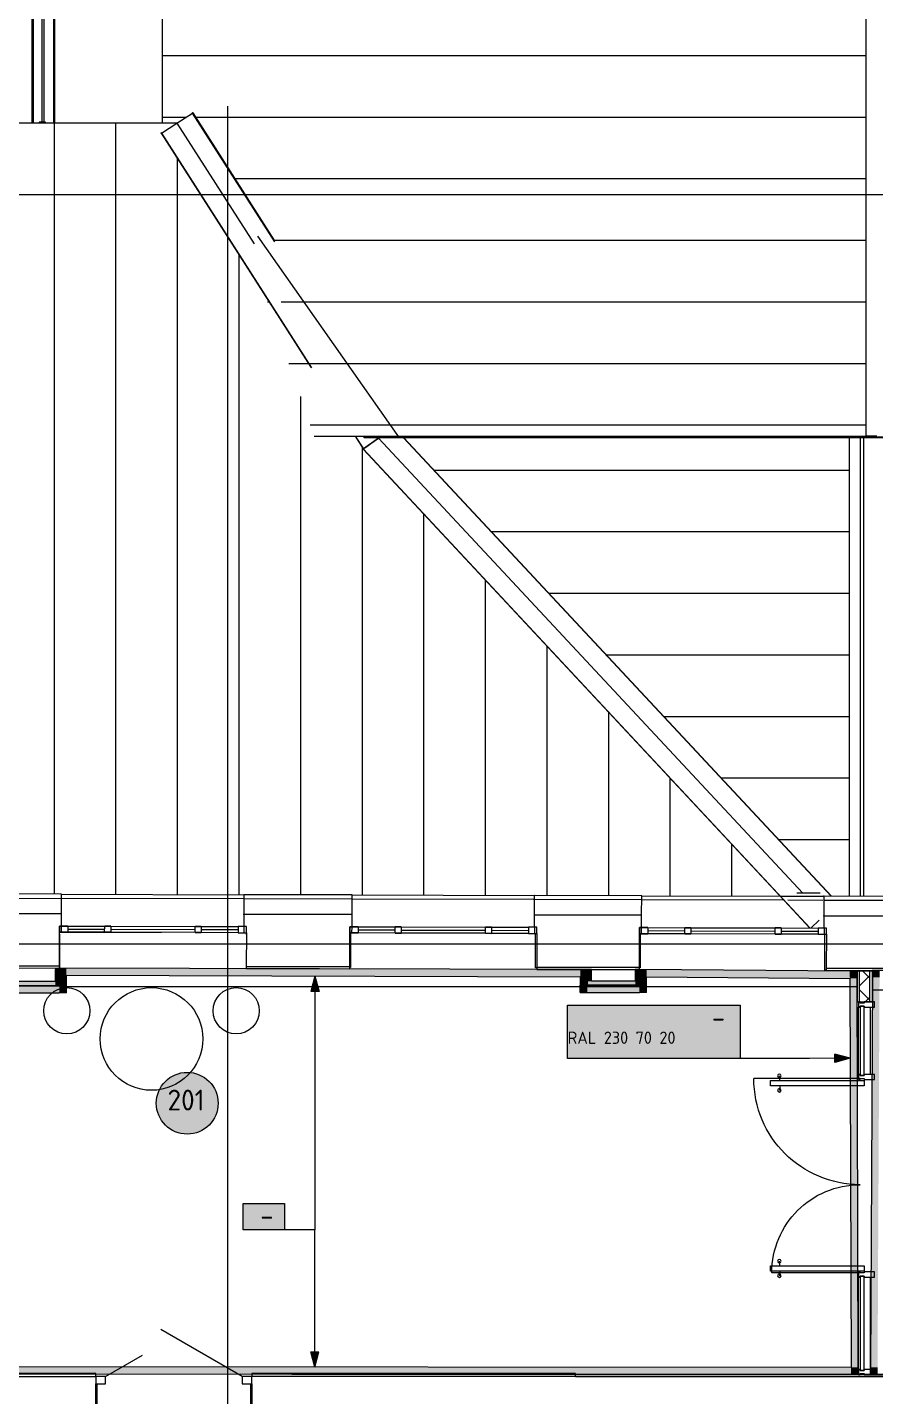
# Model space of a CAD drawing. Header units: millimetres. Extents: x 0 to 1189, y 0 to 841.
# Drawn here: x 464.6 to 547.2, y 373.3 to 506.7 of the extents above; entities that cross this region are included whole.
import ezdxf

# ---------------------------------------------------------------- set-up
doc = ezdxf.new("R2010")
doc.units = ezdxf.units.MM

msp = doc.modelspace()

# ---------------------------------------------------------------- hatches: boundary and pattern name
h = msp.add_hatch(color=7)
h.dxf.hatch_style = 2
h.paths.add_polyline_path([(480.696386, 498.388272), (480.654803, 498.333409), (480.663994, 498.265184), (480.718858, 498.223601), (480.787083, 498.232792), (480.799083, 498.239792), (480.840666, 498.294655), (480.831475, 498.36288), (480.776611, 498.404463), (480.708386, 498.395272)])
h = msp.add_hatch(color=7)
h.dxf.hatch_style = 2
h.paths.add_polyline_path([(477.642381, 496.436269), (477.600798, 496.381406), (477.60999, 496.313181), (477.664853, 496.271598), (477.733078, 496.280789), (477.745078, 496.287789), (477.786661, 496.342652), (477.77747, 496.410877), (477.722606, 496.45246), (477.654381, 496.443269)])
h = msp.add_hatch(color=7)
h.dxf.hatch_style = 2
h.paths.add_polyline_path([(497.29012, 465.632122), (497.263869, 465.568482), (497.29012, 465.504842), (497.35376, 465.478591), (497.4174, 465.504842), (497.4274, 465.514842), (497.453651, 465.578482), (497.4274, 465.642122), (497.36376, 465.668373), (497.30012, 465.642122)])
h = msp.add_hatch(color=7)
h.dxf.hatch_style = 2
h.paths.add_polyline_path([(497.432301, 465.521887), (497.461549, 465.584206), (497.438355, 465.649023), (497.376036, 465.678271), (497.311219, 465.655077), (497.300219, 465.645077), (497.270971, 465.582758), (497.294165, 465.517941), (497.356484, 465.488693), (497.4213, 465.511887)])
h = msp.add_hatch(color=7)
h.dxf.hatch_style = 2
h.paths.add_polyline_path([(514.020785, 421.761415), (513.957223, 421.734978), (513.930785, 421.671415), (513.957223, 421.607852), (514.020785, 421.581415), (514.084348, 421.607852), (514.110785, 421.671415), (514.084348, 421.734978)])
h = msp.add_hatch(color=7)
h.dxf.hatch_style = 2
h.paths.add_polyline_path([(542.241828, 421.907415), (542.305391, 421.933853), (542.331829, 421.997415), (542.305391, 422.060978), (542.241828, 422.087416), (542.231828, 422.087416), (542.168266, 422.060978), (542.141828, 421.997415), (542.168266, 421.933853), (542.231828, 421.907415)])
h = msp.add_hatch(color=7)
h.dxf.hatch_style = 2
h.paths.add_polyline_path([(485.726742, 420.335413), (485.663179, 420.308975), (485.636742, 420.245413), (485.663179, 420.18185), (485.726742, 420.155413), (485.736742, 420.155413), (485.800305, 420.18185), (485.826742, 420.245413), (485.800305, 420.308975), (485.736742, 420.335413)])
h = msp.add_hatch(color=7)
h.dxf.hatch_style = 2
h.paths.add_polyline_path([(542.226828, 420.187413), (542.163266, 420.160975), (542.136828, 420.097413), (542.163266, 420.03385), (542.226828, 420.007412), (542.236828, 420.007412), (542.300391, 420.03385), (542.326829, 420.097413), (542.300391, 420.160975), (542.236828, 420.187413)])
h = msp.add_hatch(color=7)
h.dxf.hatch_style = 2
h.paths.add_polyline_path([(542.236828, 420.007412), (542.300391, 420.03385), (542.326829, 420.097413), (542.300391, 420.160975), (542.236828, 420.187413), (542.226828, 420.187413), (542.163266, 420.160975), (542.136828, 420.097413), (542.163266, 420.03385), (542.226828, 420.007412)])
h = msp.add_hatch(color=7)
h.dxf.hatch_style = 2
h.paths.add_polyline_path([(467.751715, 413.276402), (467.351714, 413.276402), (467.351714, 414.874405), (467.751715, 414.874405)])
at = {"true_color": 0xf1d696}
h = msp.add_hatch(color=41, dxfattribs=at)
h.dxf.hatch_style = 2
h.paths.add_polyline_path([(467.752715, 414.993405), (468.452716, 414.291404), (467.751715, 414.293404)])
h = msp.add_hatch(color=41, dxfattribs=at)
h.dxf.hatch_style = 2
h.paths.add_polyline_path([(467.752715, 414.993405), (468.452716, 414.991405), (468.452716, 414.291404)])
h = msp.add_hatch(color=41, dxfattribs=at)
h.dxf.hatch_style = 2
h.paths.add_polyline_path([(468.452716, 414.291404), (468.452716, 414.991405), (518.501792, 414.854404), (518.501792, 414.154403)])
h = msp.add_hatch(color=41, dxfattribs=at)
h.dxf.hatch_style = 2
h.paths.add_polyline_path([(518.501792, 414.154403), (518.501792, 414.854404), (519.201793, 414.852404)])
h = msp.add_hatch(color=41, dxfattribs=at)
h.dxf.hatch_style = 2
h.paths.add_polyline_path([(518.501792, 414.154403), (519.199793, 414.850404), (519.201793, 414.152403)])
h = msp.add_hatch(color=7)
h.dxf.hatch_style = 2
h.paths.add_polyline_path([(519.201793, 413.716403), (519.201793, 414.852404), (519.601794, 414.852404), (519.601794, 413.716403)])
h = msp.add_hatch(color=7)
h.dxf.hatch_style = 2
h.paths.add_polyline_path([(524.251801, 413.316402), (523.8518, 413.316402), (523.8518, 414.852404), (524.251801, 414.852404)])
h = msp.add_hatch(color=41, dxfattribs=at)
h.dxf.hatch_style = 2
h.paths.add_polyline_path([(524.951802, 414.146403), (524.251801, 414.152403), (524.251801, 414.852404)])
h = msp.add_hatch(color=41, dxfattribs=at)
h.dxf.hatch_style = 2
h.paths.add_polyline_path([(524.251801, 414.852404), (524.951802, 414.846404), (524.951802, 414.146403)])
h = msp.add_hatch(color=41, dxfattribs=at)
h.dxf.hatch_style = 2
h.paths.add_polyline_path([(524.951802, 414.146403), (524.951802, 414.846404), (544.752832, 414.697404), (544.754832, 413.997403)])
at = {"true_color": 0x186722}
h = msp.add_hatch(color=99, dxfattribs=at)
h.dxf.hatch_style = 2
h.paths.add_polyline_path([(545.452833, 414.692404), (544.754832, 413.997403), (544.752832, 414.697404)])
h = msp.add_hatch(color=99, dxfattribs=at)
h.dxf.hatch_style = 2
h.paths.add_polyline_path([(545.444833, 414.684404), (545.454833, 413.992403), (544.754832, 413.997403)])
at = {"true_color": 0xf1d696}
h = msp.add_hatch(color=41, dxfattribs=at)
h.dxf.hatch_style = 2
h.paths.add_polyline_path([(546.948836, 414.084403), (546.952836, 414.784404), (547.648837, 414.082403)])
h = msp.add_hatch(color=41, dxfattribs=at)
h.dxf.hatch_style = 2
h.paths.add_polyline_path([(546.954836, 414.784404), (547.652837, 414.782404), (547.648837, 414.082403)])
h = msp.add_hatch(color=7)
h.dxf.hatch_style = 2
h.paths.add_polyline_path([(457.9217, 413.276402), (457.9217, 413.676403), (467.351714, 413.676403), (467.351714, 413.276402)])
h = msp.add_hatch(color=41, dxfattribs=at)
h.dxf.hatch_style = 2
h.paths.add_polyline_path([(468.451716, 413.276402), (467.751715, 413.276402), (467.751715, 414.293404), (468.452716, 414.291404)])
at = {"true_color": 0x0077b0}
h = msp.add_hatch(color=144, dxfattribs=at)
h.dxf.hatch_style = 2
h.paths.add_polyline_path([(492.655753, 414.205404), (493.055753, 412.713401), (492.255752, 412.713401)])
at = {"true_color": 0xf1d696}
h = msp.add_hatch(color=41, dxfattribs=at)
h.dxf.hatch_style = 2
h.paths.add_polyline_path([(518.501792, 414.154403), (519.201793, 414.152403), (519.201793, 413.316402), (518.501792, 413.316402)])
h = msp.add_hatch(color=41, dxfattribs=at)
h.dxf.hatch_style = 2
h.paths.add_polyline_path([(519.201793, 413.316402), (518.501792, 412.616401), (518.501792, 413.316402)])
h = msp.add_hatch(color=41, dxfattribs=at)
h.dxf.hatch_style = 2
h.paths.add_polyline_path([(519.201793, 413.316402), (519.201793, 412.616401), (518.501792, 412.616401)])
h = msp.add_hatch(color=7)
h.dxf.hatch_style = 2
h.paths.add_polyline_path([(523.8518, 413.316402), (519.201793, 413.316402), (519.201793, 413.716403), (523.8518, 413.716403)])
h = msp.add_hatch(color=41, dxfattribs=at)
h.dxf.hatch_style = 2
h.paths.add_polyline_path([(519.201793, 412.616401), (519.201793, 413.316402), (524.251801, 413.316402), (524.251801, 412.616401)])
h = msp.add_hatch(color=41, dxfattribs=at)
h.dxf.hatch_style = 2
h.paths.add_polyline_path([(524.951802, 413.316402), (524.251801, 413.316402), (524.251801, 414.152403), (524.951802, 414.146403)])
h = msp.add_hatch(color=41, dxfattribs=at)
h.dxf.hatch_style = 2
h.paths.add_polyline_path([(524.251801, 413.316402), (524.951802, 412.616401), (524.251801, 412.616401)])
h = msp.add_hatch(color=41, dxfattribs=at)
h.dxf.hatch_style = 2
h.paths.add_polyline_path([(524.951802, 413.316402), (524.951802, 412.616401), (524.251801, 413.316402)])
at = {"true_color": 0x186722}
h = msp.add_hatch(color=99, dxfattribs=at)
h.dxf.hatch_style = 2
h.paths.add_polyline_path([(544.754832, 413.997403), (545.454833, 413.992403), (545.580834, 376.092345), (544.880832, 376.092345)])
h = msp.add_hatch(color=99, dxfattribs=at)
h.dxf.hatch_style = 2
h.paths.add_polyline_path([(546.948836, 414.084403), (547.648837, 414.082403), (547.455836, 376.098345), (546.755835, 376.098345)])
at = {"true_color": 0xf1d696}
h = msp.add_hatch(color=41, dxfattribs=at)
h.dxf.hatch_style = 2
h.paths.add_polyline_path([(457.9207, 412.576401), (457.9217, 413.276402), (467.751715, 413.276402), (467.750715, 412.576401)])
h = msp.add_hatch(color=41, dxfattribs=at)
h.dxf.hatch_style = 2
h.paths.add_polyline_path([(467.751715, 413.276402), (468.450716, 412.576401), (467.750715, 412.576401)])
h = msp.add_hatch(color=41, dxfattribs=at)
h.dxf.hatch_style = 2
h.paths.add_polyline_path([(468.451716, 413.276402), (468.450716, 412.576401), (467.751715, 413.276402)])
at = {"true_color": 0xffffff}
h = msp.add_hatch(color=7, dxfattribs=at)
h.dxf.hatch_style = 2
h.paths.add_polyline_path([(517.26379, 411.372399), (534.085816, 411.372399), (534.085816, 406.195391), (517.26379, 406.195391)])
at = {"true_color": 0x0077b0}
h = msp.add_hatch(color=144, dxfattribs=at)
h.paths.add_polyline_path([(530.851, 409.977117), (530.851, 410.784096), (530.82151, 410.940779), (530.732489, 411.071831), (530.603849, 411.158234), (530.447511, 411.187586), (530.291035, 411.158234), (530.159776, 411.071831), (530.07234, 410.940779), (530.044021, 410.784096), (530.044021, 409.977117), (530.07234, 409.820779), (530.159776, 409.692139), (530.291035, 409.603118), (530.447511, 409.573628), (530.603849, 409.603118), (530.732489, 409.692139), (530.82151, 409.820779)])
h.paths.add_polyline_path([(531.051643, 409.977117), (531.040489, 409.856461), (531.007063, 409.744436), (530.951416, 409.641401), (530.8736, 409.547721), (530.781832, 409.470421), (530.679779, 409.415911), (530.568115, 409.383622), (530.447511, 409.372985), (530.325778, 409.383622), (530.214071, 409.415911), (530.111872, 409.470421), (530.018665, 409.547721), (529.940935, 409.641401), (529.885478, 409.744436), (529.852241, 409.856461), (529.841174, 409.977117), (529.841174, 410.784096), (529.852241, 410.905829), (529.885478, 411.017536), (529.940935, 411.119735), (530.018665, 411.212942), (530.111872, 411.290758), (530.214071, 411.346405), (530.325778, 411.379831), (530.447511, 411.390984), (530.568167, 411.379874), (530.680193, 411.346749), (530.783227, 411.291921), (530.876908, 411.215698), (530.952812, 411.12206), (531.007477, 411.018914), (531.040541, 410.90626), (531.051643, 410.784096)])
h = msp.add_hatch(color=144, dxfattribs=at)
h.paths.add_polyline_path([(533.375712, 409.573628), (533.492639, 409.596434), (533.590135, 409.663476), (533.656281, 409.760352), (533.677778, 409.877899), (533.677778, 410.078541), (533.656281, 410.195467), (533.590135, 410.292964), (533.492639, 410.360488), (533.375712, 410.383363), (533.258786, 410.360488), (533.161289, 410.292964), (533.095144, 410.196501), (533.073646, 410.078541), (533.073646, 409.877899), (533.095144, 409.760352), (533.161289, 409.663476), (533.258786, 409.596434)])
h.paths.add_polyline_path([(533.375712, 409.372985), (533.274073, 409.38202), (533.180651, 409.409297), (533.095187, 409.455073), (533.017422, 409.519609), (532.952887, 409.59733), (532.90711, 409.682493), (532.879834, 409.775097), (532.870799, 409.875142), (532.870799, 410.078541), (532.883425, 410.197552), (532.921373, 410.304677), (532.984746, 410.399607), (533.073646, 410.48203), (532.984746, 410.564454), (532.921373, 410.659384), (532.883425, 410.766509), (532.870799, 410.88552), (532.879834, 410.987168), (532.90711, 411.08065), (532.952887, 411.166278), (533.017422, 411.244361), (533.095187, 411.308896), (533.180651, 411.354673), (533.274073, 411.38195), (533.375712, 411.390984), (533.476145, 411.38195), (533.569395, 411.354673), (533.654687, 411.308896), (533.731246, 411.244361), (533.796212, 411.166278), (533.842936, 411.08065), (533.87116, 410.987168), (533.880625, 410.88552), (533.867999, 410.766509), (533.830051, 410.659384), (533.766679, 410.564454), (533.677778, 410.48203), (533.797047, 410.359316), (533.861333, 410.211384), (533.870161, 410.159931), (533.876147, 410.086671), (533.879549, 409.991707), (533.880625, 409.875142), (533.87116, 409.775097), (533.842936, 409.682493), (533.796212, 409.59733), (533.731246, 409.519609), (533.654687, 409.455073), (533.569395, 409.409297), (533.476145, 409.38202)])
h.paths.add_polyline_path([(533.375712, 410.583454), (533.492639, 410.605158), (533.590135, 410.671097), (533.656281, 410.769007), (533.677778, 410.88552), (533.656281, 411.002447), (533.590135, 411.099943), (533.492639, 411.166089), (533.375712, 411.187586), (533.258786, 411.166089), (533.161289, 411.099943), (533.095144, 411.002447), (533.073646, 410.88552), (533.095144, 410.769007), (533.161289, 410.671097), (533.258786, 410.605158)])
h = msp.add_hatch(color=144, dxfattribs=at)
h.dxf.hatch_style = 2
h.paths.add_polyline_path([(532.364625, 409.875142), (531.557646, 409.875142), (531.481509, 409.900705), (531.456222, 409.977117), (531.481509, 410.053254), (531.557646, 410.078541), (532.364625, 410.078541), (532.440761, 410.053254), (532.466048, 409.977117), (532.440761, 409.900705)])
h = msp.add_hatch(color=144, dxfattribs=at)
h.dxf.hatch_style = 2
h.paths.add_polyline_path([(544.780832, 406.208391), (543.28883, 405.803391), (543.28683, 406.603392)])
at = {"true_color": 0xffffff}
h = msp.add_hatch(color=7, dxfattribs=at)
edge = h.paths.add_edge_path()
edge.add_arc((480.212734, 401.825885), 3.011755, 0, 360)
h = msp.add_hatch(color=7, dxfattribs=at)
h.dxf.hatch_style = 2
h.paths.add_polyline_path([(485.651742, 392.07237), (489.692748, 392.07237), (489.692748, 389.484366), (485.651742, 389.484366)])
h = msp.add_hatch(color=7, dxfattribs=at)
h.dxf.hatch_style = 2
h.paths.add_polyline_path([(485.651742, 392.07237), (489.692748, 392.07237), (489.692748, 389.484366), (485.651742, 389.484366)])
at = {"true_color": 0x0077b0}
h = msp.add_hatch(color=144, dxfattribs=at)
h.paths.add_polyline_path([(486.863044, 390.676603), (486.863044, 391.483583), (486.833554, 391.640266), (486.744533, 391.771317), (486.615893, 391.85772), (486.459555, 391.887072), (486.303079, 391.85772), (486.17182, 391.771317), (486.084384, 391.640266), (486.056065, 391.483583), (486.056065, 390.676603), (486.084384, 390.520265), (486.17182, 390.391625), (486.303079, 390.302604), (486.459555, 390.273114), (486.615893, 390.302604), (486.744533, 390.391625), (486.833554, 390.520265)])
h.paths.add_polyline_path([(487.063687, 390.676603), (487.052533, 390.555948), (487.019107, 390.443922), (486.96346, 390.340887), (486.885644, 390.247207), (486.793876, 390.169907), (486.691823, 390.115397), (486.580159, 390.083108), (486.459555, 390.072471), (486.337822, 390.083108), (486.226115, 390.115397), (486.123916, 390.169907), (486.030709, 390.247207), (485.952979, 390.340887), (485.897522, 390.443922), (485.864285, 390.555948), (485.853218, 390.676603), (485.853218, 391.483583), (485.864285, 391.605315), (485.897522, 391.717022), (485.952979, 391.819221), (486.030709, 391.912428), (486.123916, 391.990244), (486.226115, 392.045891), (486.337822, 392.079317), (486.459555, 392.090471), (486.580211, 392.07936), (486.692237, 392.046236), (486.795271, 391.991407), (486.888952, 391.915184), (486.964856, 391.821546), (487.019521, 391.7184), (487.052585, 391.605746), (487.063687, 391.483583)])
h = msp.add_hatch(color=144, dxfattribs=at)
h.paths.add_polyline_path([(486.863044, 390.676603), (486.863044, 391.483583), (486.833554, 391.640266), (486.744533, 391.771317), (486.615893, 391.85772), (486.459555, 391.887072), (486.303079, 391.85772), (486.17182, 391.771317), (486.084384, 391.640266), (486.056065, 391.483583), (486.056065, 390.676603), (486.084384, 390.520265), (486.17182, 390.391625), (486.303079, 390.302604), (486.459555, 390.273114), (486.615893, 390.302604), (486.744533, 390.391625), (486.833554, 390.520265)])
h.paths.add_polyline_path([(487.063687, 390.676603), (487.052533, 390.555948), (487.019107, 390.443922), (486.96346, 390.340887), (486.885644, 390.247207), (486.793876, 390.169907), (486.691823, 390.115397), (486.580159, 390.083108), (486.459555, 390.072471), (486.337822, 390.083108), (486.226115, 390.115397), (486.123916, 390.169907), (486.030709, 390.247207), (485.952979, 390.340887), (485.897522, 390.443922), (485.864285, 390.555948), (485.853218, 390.676603), (485.853218, 391.483583), (485.864285, 391.605315), (485.897522, 391.717022), (485.952979, 391.819221), (486.030709, 391.912428), (486.123916, 391.990244), (486.226115, 392.045891), (486.337822, 392.079317), (486.459555, 392.090471), (486.580211, 392.07936), (486.692237, 392.046236), (486.795271, 391.991407), (486.888952, 391.915184), (486.964856, 391.821546), (487.019521, 391.7184), (487.052585, 391.605746), (487.063687, 391.483583)])
h = msp.add_hatch(color=144, dxfattribs=at)
h.dxf.hatch_style = 2
h.paths.add_polyline_path([(489.286164, 391.745961), (489.054654, 391.514451), (488.984098, 391.483583), (488.907962, 391.50887), (488.882675, 391.585006), (488.910787, 391.655562), (489.306008, 392.050783), (489.346798, 392.080135), (489.387588, 392.090471), (489.463724, 392.064908), (489.489011, 391.988496), (489.489011, 390.171139), (489.463724, 390.09638), (489.387588, 390.072471), (489.311451, 390.09638), (489.286164, 390.171139)])
h = msp.add_hatch(color=144, dxfattribs=at)
h.dxf.hatch_style = 2
h.paths.add_polyline_path([(489.286164, 391.745961), (489.054654, 391.514451), (488.984098, 391.483583), (488.907962, 391.50887), (488.882675, 391.585006), (488.910787, 391.655562), (489.306008, 392.050783), (489.346798, 392.080135), (489.387588, 392.090471), (489.463724, 392.064908), (489.489011, 391.988496), (489.489011, 390.171139), (489.463724, 390.09638), (489.387588, 390.072471), (489.311451, 390.09638), (489.286164, 390.171139)])
h = msp.add_hatch(color=144, dxfattribs=at)
h.dxf.hatch_style = 2
h.paths.add_polyline_path([(488.376585, 390.574629), (487.569605, 390.574629), (487.493469, 390.600191), (487.468182, 390.676603), (487.493469, 390.75274), (487.569605, 390.778027), (488.376585, 390.778027), (488.452721, 390.75274), (488.478008, 390.676603), (488.452721, 390.600191)])
h = msp.add_hatch(color=144, dxfattribs=at)
h.dxf.hatch_style = 2
h.paths.add_polyline_path([(488.376585, 390.574629), (487.569605, 390.574629), (487.493469, 390.600191), (487.468182, 390.676603), (487.493469, 390.75274), (487.569605, 390.778027), (488.376585, 390.778027), (488.452721, 390.75274), (488.478008, 390.676603), (488.452721, 390.600191)])
h = msp.add_hatch(color=144, dxfattribs=at)
h.dxf.hatch_style = 2
h.paths.add_polyline_path([(492.646753, 376.120345), (492.246752, 377.613348), (493.046753, 377.613348)])
at = {"true_color": 0xf1d696}
h = msp.add_hatch(color=41, dxfattribs=at)
h.dxf.hatch_style = 2
h.paths.add_polyline_path([(544.880832, 376.092345), (544.882832, 375.392344), (379.982581, 375.497344), (379.982581, 376.197345)])
h = msp.add_hatch(color=41, dxfattribs=at)
h.dxf.hatch_style = 2
h.paths.add_polyline_path([(544.880832, 376.092345), (545.580834, 376.092345), (545.582834, 375.392344)])
h = msp.add_hatch(color=41, dxfattribs=at)
h.dxf.hatch_style = 2
h.paths.add_polyline_path([(545.582834, 375.392344), (544.882832, 375.392344), (544.880832, 376.092345)])
h = msp.add_hatch(color=41, dxfattribs=at)
h.dxf.hatch_style = 2
h.paths.add_polyline_path([(546.755835, 376.098345), (547.455836, 376.098345), (546.752835, 375.398344)])
h = msp.add_hatch(color=41, dxfattribs=at)
h.dxf.hatch_style = 2
h.paths.add_polyline_path([(547.455836, 376.098345), (547.452836, 375.398344), (546.752835, 375.398344)])

# ---------------------------------------------------------------- linework, layer by layer
at = {"color": 7, "lineweight": 0}
for points in [[(477.77673, 724.509878), (477.77673, 497.334531)], [(546.301835, 724.509878), (546.301835, 466.837484)], [(465.100711, 497.334531), (465.100711, 578.697655)], [(465.200711, 578.697655), (465.200711, 497.334531)], [(466.084712, 497.420531), (466.084712, 579.683656)], [(466.244712, 579.683656), (466.244712, 497.420531)], [(467.200714, 578.497655), (467.200714, 497.334531)], [(467.300714, 578.597655), (467.300714, 497.334531)], [(477.77673, 503.921541), (546.300835, 503.921541)], [(484.17274, 237.628134), (484.17274, 498.997533)], [(479.216732, 497.334531), (411.826629, 497.334531)], [(466.400713, 497.420531), (465.800712, 497.420531)], [(465.800712, 497.420531), (465.800712, 497.334531)], [(466.084712, 497.420531), (466.244712, 497.420531)], [(466.400713, 497.334531), (466.400713, 497.420531)], [(467.237714, 497.334531), (467.237714, 422.194416)], [(473.237723, 497.334531), (473.237723, 422.178416)], [(477.69973, 496.365529), (479.216732, 497.334531)], [(477.77673, 497.921531), (480.144734, 497.921531)], [(479.216732, 497.334531), (480.741734, 498.310532)], [(479.216732, 497.334531), (486.746744, 485.553513)], [(488.752747, 485.776513), (480.741734, 498.310532)], [(480.753734, 498.317532), (488.655747, 485.954513)], [(481.007735, 497.921531), (546.300835, 497.921531)], [(477.68773, 496.358529), (492.264752, 473.552494)], [(477.69973, 496.365529), (492.332752, 473.472494)], [(479.237732, 493.934525), (479.237732, 422.163416)], [(484.842741, 491.921522), (546.301835, 491.921522)], [(202.529309, 490.37152), (863.72632, 490.37152)], [(500.882765, 466.666484), (487.103744, 486.317514)], [(488.673747, 485.921513), (546.301835, 485.921513)], [(485.237741, 484.546511), (485.237741, 422.147416)], [(488.040746, 479.921504), (488.193746, 479.921504)], [(489.350748, 479.921504), (546.301835, 479.921504)], [(490.119749, 473.921495), (492.028752, 473.921495)], [(492.124752, 473.921495), (546.301835, 473.921495)], [(491.237751, 470.69749), (491.237751, 422.131416)], [(492.199752, 467.921486), (546.301835, 467.921486)], [(492.574753, 466.837484), (546.299835, 466.837484)], [(496.556759, 466.837484), (497.36076, 465.578482)], [(496.573759, 466.837484), (497.37176, 465.588482)], [(497.36376, 465.578482), (498.836762, 466.637484)], [(498.836762, 466.637484), (497.37176, 465.588482)], [(497.46376, 466.766484), (594.576908, 466.766484)], [(497.46376, 466.666484), (497.46376, 466.766484)], [(594.576908, 466.666484), (497.46376, 466.666484)], [(498.708762, 466.837484), (498.754762, 466.766484)], [(498.818762, 466.666484), (498.836762, 466.637484)], [(498.836762, 466.637484), (498.871762, 466.666484)], [(498.836762, 466.637484), (540.191825, 422.289416)], [(498.990762, 466.766484), (499.075762, 466.837484)], [(501.192766, 466.766484), (501.126766, 466.837484)], [(501.145766, 466.837484), (501.211766, 466.766484)], [(542.942829, 421.995415), (501.285766, 466.666484)], [(501.305766, 466.666484), (542.96183, 421.995415)], [(503.90377, 466.837484), (503.90377, 466.766484)], [(504.608771, 466.766484), (504.608771, 466.837484)], [(505.258772, 466.837484), (505.258772, 466.766484)], [(524.925802, 466.837484), (524.925802, 466.766484)], [(525.630803, 466.766484), (525.630803, 466.837484)], [(526.280804, 466.837484), (526.280804, 466.766484)], [(544.684832, 466.666484), (544.684832, 421.990415)], [(545.329833, 466.837484), (545.329833, 466.766484)], [(545.765834, 466.666484), (545.765834, 421.987415)], [(546.034834, 466.766484), (546.034834, 466.837484)], [(546.104834, 421.987415), (546.104834, 466.666484)], [(547.381836, 466.837484), (546.301835, 466.837484)], [(546.683835, 466.837484), (546.683835, 466.766484)], [(497.23776, 465.771482), (497.23776, 422.115416)], [(497.35376, 465.568482), (537.973822, 422.008415)], [(497.36076, 465.578482), (497.895761, 465.961483)], [(497.36376, 465.578482), (540.891826, 418.900411)], [(504.23777, 463.521479), (544.684832, 463.521479)], [(503.237769, 459.271472), (503.237769, 422.099416)], [(509.832779, 457.52147), (544.684832, 457.52147)], [(509.237778, 452.835463), (509.237778, 422.084416)], [(515.427787, 451.521461), (544.684832, 451.521461)], [(515.237787, 446.398453), (515.237787, 422.068416)], [(521.022796, 445.521451), (544.684832, 445.521451)], [(521.237796, 439.962443), (521.237796, 422.052415)], [(526.617805, 439.521442), (544.684832, 439.521442)], [(527.237806, 433.525433), (527.237806, 422.036415)], [(532.212813, 433.521433), (544.684832, 433.521433)], [(533.237815, 427.089423), (533.237815, 422.020415)], [(537.808822, 427.521424), (544.684832, 427.521424)], [(457.680699, 421.819415), (467.980715, 421.792415)], [(467.981715, 422.192416), (457.681699, 422.219416)], [(467.976715, 420.292413), (467.980715, 421.792415)], [(467.980715, 421.792415), (467.981715, 422.192416)], [(485.730742, 421.745415), (467.980715, 421.792415)], [(467.981715, 422.192416), (485.731742, 422.145416)], [(485.731742, 422.145416), (485.726742, 420.245413)], [(496.270758, 421.718415), (485.730742, 421.745415)], [(496.271758, 422.118416), (485.731742, 422.145416)], [(496.266758, 420.218413), (496.270758, 421.718415)], [(496.270758, 421.718415), (496.271758, 422.118416)], [(514.020785, 421.671415), (496.270758, 421.718415)], [(496.271758, 422.118416), (514.021785, 422.071416)], [(514.020785, 421.671415), (514.016785, 420.171413)], [(514.021785, 422.071416), (514.020785, 421.671415)], [(524.480801, 421.643415), (514.020785, 421.671415)], [(514.041785, 422.071416), (514.021785, 422.071416)], [(524.481801, 422.043415), (514.041785, 422.071416)], [(524.476801, 420.143413), (524.481801, 422.043415)], [(538.347822, 421.607415), (524.480801, 421.643415)], [(524.481801, 422.043415), (537.975822, 422.008415)], [(537.711822, 422.289416), (537.632821, 422.289416)], [(537.981822, 422.000415), (540.871826, 418.900411)], [(538.066822, 422.008415), (541.663828, 421.998415)], [(542.121828, 421.597415), (538.702823, 421.606415)], [(541.864828, 422.289416), (539.584824, 422.289416)], [(541.663828, 421.998415), (542.232828, 421.997415)], [(542.230828, 421.597415), (542.226828, 420.097413)], [(542.231828, 421.997415), (542.230828, 421.597415)], [(552.510844, 421.570415), (542.230828, 421.597415)], [(552.511844, 421.970415), (542.241828, 421.997415)], [(467.976715, 420.292413), (457.676699, 420.319413)], [(457.706699, 420.319413), (467.976715, 420.292413)], [(467.973715, 419.092411), (467.976715, 420.292413)], [(485.726742, 420.245413), (485.723742, 419.045411)], [(496.266758, 420.218413), (485.726742, 420.245413)], [(485.736742, 420.245413), (496.266758, 420.218413)], [(496.263758, 419.018411), (496.266758, 420.218413)], [(514.016785, 420.171413), (514.013785, 418.971411)], [(514.016785, 420.171413), (514.036785, 420.171413)], [(514.036785, 420.171413), (514.016785, 420.171413)], [(524.476801, 420.143413), (514.036785, 420.171413)], [(514.036785, 420.171413), (524.476801, 420.143413)], [(524.473801, 418.943411), (524.476801, 420.143413)], [(542.226828, 420.097413), (542.223828, 418.897411)], [(552.506844, 420.070412), (542.236828, 420.097413)], [(542.236828, 420.097413), (552.506844, 420.070412)], [(467.771715, 418.49341), (467.773715, 419.093411)], [(467.773715, 419.093411), (467.771715, 418.49341)], [(467.773715, 419.093411), (468.573716, 419.091411)], [(468.573716, 419.091411), (467.773715, 419.093411)], [(467.971715, 418.49241), (467.973715, 419.092411)], [(468.573716, 419.091411), (468.571716, 418.49141)], [(468.572716, 418.791411), (472.172721, 418.78141)], [(468.573716, 419.091411), (472.173721, 419.081411)], [(472.171721, 418.48141), (472.173721, 419.081411)], [(472.173721, 419.081411), (472.773722, 419.080411)], [(472.773722, 419.080411), (472.173721, 419.081411)], [(472.773722, 419.080411), (472.771722, 418.48041)], [(472.772722, 418.78041), (480.972735, 418.75841)], [(472.773722, 419.080411), (480.973735, 419.058411)], [(480.971735, 418.45841), (480.973735, 419.058411)], [(480.973735, 419.058411), (481.573736, 419.056411)], [(481.573736, 419.056411), (480.973735, 419.058411)], [(481.573736, 419.056411), (481.571736, 418.45641)], [(481.572736, 418.75641), (485.172741, 418.74741)], [(481.573736, 419.056411), (485.173741, 419.047411)], [(485.173741, 419.047411), (485.171741, 418.44741)], [(485.973742, 419.045411), (485.173741, 419.047411)], [(485.973742, 419.045411), (485.173741, 419.047411)], [(485.771742, 418.44541), (485.773742, 419.045411)], [(485.971742, 418.44541), (485.973742, 419.045411)], [(485.971742, 418.44541), (485.973742, 419.045411)], [(496.061758, 418.41841), (496.063758, 419.018411)], [(496.063758, 419.018411), (496.061758, 418.41841)], [(496.063758, 419.018411), (496.863759, 419.016411)], [(496.863759, 419.016411), (496.063758, 419.018411)], [(496.261758, 418.41841), (496.263758, 419.018411)], [(496.863759, 419.016411), (496.861759, 418.41641)], [(496.862759, 418.71641), (500.462765, 418.70741)], [(496.863759, 419.016411), (500.463765, 419.007411)], [(500.461765, 418.40741), (500.463765, 419.007411)], [(500.463765, 419.007411), (501.063766, 419.005411)], [(501.063766, 419.005411), (500.463765, 419.007411)], [(501.063766, 419.005411), (501.061766, 418.40541)], [(501.062766, 418.70541), (509.262778, 418.68441)], [(501.063766, 419.005411), (509.263778, 418.984411)], [(509.261778, 418.38441), (509.263778, 418.984411)], [(509.263778, 418.984411), (509.863779, 418.982411)], [(509.863779, 418.982411), (509.263778, 418.984411)], [(509.863779, 418.982411), (509.861779, 418.38241)], [(509.862779, 418.68241), (513.462784, 418.67241)], [(509.863779, 418.982411), (513.463784, 418.972411)], [(513.463784, 418.972411), (513.461784, 418.37241)], [(514.263786, 418.970411), (513.463784, 418.972411)], [(514.263786, 418.970411), (513.463784, 418.972411)], [(514.061785, 418.37141), (514.063785, 418.971411)], [(514.261786, 418.37041), (514.263786, 418.970411)], [(514.261786, 418.37041), (514.263786, 418.970411)], [(524.271801, 418.34441), (524.273801, 418.944411)], [(524.273801, 418.944411), (524.271801, 418.34441)], [(524.273801, 418.944411), (525.073802, 418.942411)], [(525.073802, 418.942411), (524.273801, 418.944411)], [(524.471801, 418.34341), (524.473801, 418.943411)], [(525.073802, 418.942411), (525.071802, 418.34241)], [(525.072802, 418.64241), (528.672808, 418.63241)], [(525.073802, 418.942411), (528.673808, 418.932411)], [(528.671808, 418.33241), (528.673808, 418.932411)], [(528.673808, 418.932411), (529.273809, 418.931411)], [(529.273809, 418.931411), (528.673808, 418.932411)], [(529.273809, 418.931411), (529.271809, 418.33141)], [(529.273809, 418.931411), (537.473821, 418.909411)], [(537.471821, 418.30941), (537.473821, 418.909411)], [(537.473821, 418.909411), (538.073822, 418.908411)], [(538.073822, 418.908411), (537.473821, 418.909411)], [(538.073822, 418.908411), (538.071822, 418.30841)], [(538.073822, 418.908411), (541.673828, 418.898411)], [(541.775828, 419.667412), (540.953826, 418.900411)], [(541.673828, 418.898411), (541.671828, 418.29841)], [(542.473829, 418.896411), (541.673828, 418.898411)], [(542.473829, 418.896411), (541.673828, 418.898411)], [(542.271828, 418.29741), (542.273828, 418.897411)], [(542.471829, 418.29641), (542.473829, 418.896411)], [(542.471829, 418.29641), (542.473829, 418.896411)], [(202.529309, 417.371408), (863.72632, 417.371408)], [(467.763715, 415.193405), (467.771715, 418.49341)], [(468.571716, 418.49141), (467.771715, 418.49341)], [(467.771715, 418.49341), (468.571716, 418.49141)], [(477.71273, 418.46741), (467.771715, 418.46741)], [(467.771715, 418.29841), (467.771715, 413.216402)], [(472.171721, 418.48141), (468.571716, 418.49141)], [(472.771722, 418.48041), (472.171721, 418.48141)], [(472.171721, 418.48141), (472.771722, 418.48041)], [(480.971735, 418.45841), (472.771722, 418.48041)], [(481.571736, 418.45641), (480.971735, 418.45841)], [(480.971735, 418.45841), (481.571736, 418.45641)], [(485.171741, 418.44741), (481.571736, 418.45641)], [(485.171741, 418.44741), (485.971742, 418.44541)], [(485.171741, 418.44741), (485.971742, 418.44541)], [(485.971742, 418.44541), (485.963742, 415.145405)], [(485.971742, 418.27441), (485.971742, 418.44541)], [(496.053758, 415.118405), (496.061758, 418.41841)], [(496.861759, 418.41641), (496.061758, 418.41841)], [(496.061758, 418.41841), (496.861759, 418.41641)], [(496.123758, 418.41841), (496.123758, 415.067405)], [(500.461765, 418.40741), (496.861759, 418.41641)], [(501.061766, 418.40541), (500.461765, 418.40741)], [(500.461765, 418.40741), (501.061766, 418.40541)], [(509.261778, 418.38441), (501.061766, 418.40541)], [(509.861779, 418.38241), (509.261778, 418.38441)], [(509.261778, 418.38441), (509.861779, 418.38241)], [(513.461784, 418.37241), (509.861779, 418.38241)], [(513.461784, 418.37241), (514.261786, 418.37041)], [(513.461784, 418.37241), (514.261786, 418.37041)], [(514.123785, 415.018405), (514.123785, 418.37141)], [(514.261786, 418.37041), (514.252786, 415.070405)], [(524.262801, 415.044405), (524.271801, 418.34441)], [(525.071802, 418.34241), (524.271801, 418.34441)], [(524.271801, 418.34441), (525.071802, 418.34241)], [(524.323801, 418.34441), (524.323801, 415.018405)], [(528.671808, 418.33241), (525.071802, 418.34241)], [(529.271809, 418.33141), (528.671808, 418.33241)], [(528.671808, 418.33241), (529.271809, 418.33141)], [(537.471821, 418.30941), (529.271809, 418.33141)], [(529.272809, 418.63141), (537.472821, 418.60941)], [(538.071822, 418.30841), (537.471821, 418.30941)], [(537.471821, 418.30941), (538.071822, 418.30841)], [(541.671828, 418.29841), (538.071822, 418.30841)], [(538.072822, 418.60841), (541.672828, 418.59841)], [(541.671828, 418.29841), (542.471829, 418.29641)], [(541.671828, 418.29841), (542.471829, 418.29641)], [(542.323829, 414.796404), (542.323829, 418.29641)], [(542.471829, 418.29641), (542.462829, 414.996405)], [(457.9127, 415.219405), (467.763715, 415.193405)], [(467.763715, 415.193405), (457.9127, 415.219405)], [(457.9127, 415.019405), (467.762715, 414.993405)], [(467.351714, 414.874405), (467.351714, 413.676403)], [(467.751715, 414.874405), (467.351714, 414.874405)], [(467.752715, 414.993405), (467.751715, 414.450404)], [(467.751715, 413.276402), (467.751715, 414.874405)], [(467.752715, 414.993405), (467.752715, 414.293404)], [(518.501792, 414.854404), (467.752715, 414.993405)], [(467.762715, 414.993405), (467.763715, 415.193405)], [(485.963742, 415.145405), (485.962742, 414.945405)], [(485.962742, 414.945405), (496.052758, 414.918405)], [(485.963742, 415.145405), (496.053758, 415.118405)], [(496.053758, 415.118405), (485.963742, 415.145405)], [(496.052758, 414.918405), (496.053758, 415.118405)], [(496.123758, 415.067405), (496.052758, 415.067405)], [(514.252786, 415.018405), (514.123785, 415.018405)], [(514.252786, 415.070405), (524.262801, 415.044405)], [(514.252786, 415.070405), (514.252786, 414.870405)], [(524.262801, 415.044405), (514.252786, 415.070405)], [(514.252786, 414.870405), (524.262801, 414.844404)], [(519.201793, 414.852404), (518.501792, 414.854404)], [(519.201793, 414.737404), (519.081793, 414.738404)], [(519.081793, 414.738404), (519.081793, 413.216402)], [(519.101793, 414.738404), (519.101793, 413.196402)], [(519.601794, 414.852404), (519.201793, 414.852404)], [(519.201793, 413.316402), (519.201793, 414.852404)], [(519.201793, 413.316402), (519.201793, 414.852404)], [(519.601794, 413.716403), (519.601794, 414.852404)], [(523.8518, 414.852404), (523.8518, 413.716403)], [(524.251801, 414.852404), (523.8518, 414.852404)], [(524.251801, 413.196402), (524.251801, 414.852404)], [(524.251801, 414.852404), (524.251801, 414.152403)], [(544.752832, 414.697404), (524.251801, 414.852404)], [(524.262801, 414.844404), (524.262801, 415.044405)], [(524.323801, 415.018405), (524.262801, 415.018405)], [(542.462829, 414.796404), (542.323829, 414.796404)], [(542.462829, 414.996405), (552.292844, 414.970405)], [(542.462829, 414.996405), (542.462829, 414.796404)], [(552.292844, 414.970405), (542.462829, 414.996405)], [(542.462829, 414.796404), (552.292844, 414.770404)], [(545.452833, 414.692404), (544.752832, 414.697404)], [(545.452833, 414.692404), (545.452833, 414.788404)], [(545.452833, 414.692404), (545.452833, 411.6924)], [(546.952836, 414.692404), (545.452833, 414.692404)], [(545.580834, 376.092345), (545.452833, 414.692404)], [(545.702834, 411.6924), (545.702834, 414.692404)], [(546.702835, 414.005403), (546.016834, 414.692404)], [(546.702835, 411.6924), (546.702835, 414.692404)], [(546.952836, 414.784404), (546.948836, 414.084403)], [(546.952836, 414.784404), (546.952836, 414.692404)], [(569.806871, 414.724404), (546.952836, 414.784404)], [(546.952836, 411.6924), (546.952836, 414.692404)], [(467.351714, 413.676403), (458.3217, 413.676403)], [(467.752715, 414.293404), (467.751715, 413.276402)], [(468.450716, 412.576401), (468.452716, 414.291404)], [(468.452716, 414.291404), (518.501792, 414.154403)], [(518.501792, 414.154403), (518.501792, 413.316402)], [(518.501792, 412.616401), (518.501792, 413.316402)], [(519.201793, 413.316402), (524.251801, 413.316402)], [(524.251801, 413.316402), (519.201793, 413.316402)], [(523.8518, 413.716403), (519.601794, 413.716403)], [(524.251801, 414.152403), (524.251801, 413.316402)], [(524.951802, 414.146403), (544.754832, 413.997403)], [(524.951802, 412.616401), (524.951802, 414.146403)], [(544.754832, 413.997403), (544.880832, 376.092345)], [(545.702834, 413.274402), (546.702835, 414.274404)], [(546.948836, 414.084403), (546.755835, 376.098345)], [(457.220699, 412.576401), (467.750715, 412.576401)], [(457.9217, 413.276402), (467.751715, 413.276402)], [(467.751715, 413.276402), (457.9217, 413.276402)], [(468.450716, 412.576401), (467.750715, 412.576401)], [(467.771715, 413.216402), (519.081793, 413.216402)], [(518.501792, 412.616401), (524.251801, 412.616401)], [(524.251801, 413.216402), (519.081793, 413.216402)], [(519.081793, 413.216402), (519.081793, 413.196402)], [(519.081793, 413.196402), (519.101793, 413.196402)], [(519.101793, 413.196402), (524.251801, 413.196402)], [(524.251801, 413.216402), (545.452833, 413.216402)], [(524.951802, 412.616401), (524.251801, 412.616401)], [(546.702835, 411.8844), (545.702834, 412.884401)], [(546.240835, 411.6924), (546.702835, 412.1534)], [(546.952836, 412.890401), (570.500872, 412.890401)], [(545.452833, 411.6924), (546.952836, 411.6924)], [(545.752834, 411.6924), (545.582834, 411.6924)], [(545.582834, 411.6924), (545.582834, 411.192399)], [(545.582834, 404.642389), (545.582834, 411.192399)], [(545.582834, 411.192399), (545.752834, 411.192399)], [(545.752834, 411.5924), (545.752834, 411.6924)], [(546.152834, 411.5924), (545.752834, 411.5924)], [(545.752834, 411.292399), (545.752834, 404.542389)], [(546.152834, 411.292399), (545.752834, 411.292399)], [(545.752834, 411.292399), (546.152834, 411.292399)], [(545.752834, 411.192399), (545.752834, 411.292399)], [(547.152836, 411.6924), (546.152834, 411.6924)], [(546.152834, 411.6924), (546.152834, 411.5924)], [(546.152834, 404.542389), (546.152834, 411.292399)], [(546.152834, 411.292399), (546.152834, 411.192399)], [(546.152834, 411.192399), (547.152836, 411.192399)], [(546.752835, 404.642389), (546.752835, 411.192399)], [(547.152836, 411.192399), (547.152836, 411.6924)], [(477.200729, 401.826385), (477.216274, 402.134254), (477.261901, 402.433227), (477.336098, 402.721791), (477.437354, 402.998433), (477.564157, 403.261639), (477.714995, 403.509897), (477.888357, 403.741692), (478.08273, 403.955513), (478.296604, 404.149845), (478.528465, 404.323176), (478.776804, 404.473991), (479.040107, 404.600779), (479.316863, 404.702026), (479.605561, 404.776219), (479.904688, 404.821844), (480.212734, 404.837389), (480.520614, 404.821844), (480.819619, 404.776219), (481.108233, 404.702026), (481.384939, 404.600779), (481.64822, 404.473991), (481.896562, 404.323176), (482.128448, 404.149845), (482.342362, 403.955513), (482.536787, 403.741692), (482.710208, 403.509897), (482.861109, 403.261639), (482.987972, 402.998433), (483.089283, 402.721791), (483.163525, 402.433227), (483.209182, 402.134254), (483.224738, 401.826385)], [(545.752834, 393.892372), (545.220236, 393.905837), (544.694629, 393.945799), (544.176662, 394.011608), (543.666987, 394.102613), (543.166253, 394.218166), (542.67511, 394.357616), (542.19421, 394.520313), (541.724203, 394.705608), (541.265738, 394.912851), (540.819467, 395.141392), (540.386039, 395.390581), (539.966106, 395.659768), (539.560317, 395.948303), (539.169324, 396.255537), (538.793775, 396.58082), (538.434323, 396.923502), (538.091616, 397.282933), (537.766306, 397.658463), (537.459043, 398.049442), (537.170477, 398.455221), (536.901259, 398.87515), (536.652039, 399.308578), (536.423467, 399.754857), (536.216194, 400.213335), (536.030871, 400.683364), (535.868147, 401.164293), (535.728673, 401.655473), (535.6131, 402.156254), (535.522077, 402.665986), (535.456256, 403.184019), (535.416286, 403.709703), (535.402818, 404.242388)], [(545.752834, 404.242388), (535.402818, 404.242388)], [(537.02882, 403.521387), (537.02182, 404.051388)], [(537.02182, 404.051388), (546.152834, 404.051388)], [(537.774822, 404.618389), (537.724822, 404.498389)], [(537.724822, 404.498389), (537.774822, 404.377388)], [(537.894822, 404.668389), (537.774822, 404.618389)], [(537.774822, 404.377388), (537.894822, 404.328388)], [(538.014822, 404.618389), (537.894822, 404.668389)], [(537.945822, 404.051388), (537.894822, 404.498389)], [(537.894822, 404.328388), (538.014822, 404.377388)], [(538.064822, 404.498389), (538.014822, 404.618389)], [(538.014822, 404.377388), (538.064822, 404.498389)], [(545.752834, 404.642389), (545.582834, 404.642389)], [(545.582834, 404.642389), (545.582834, 404.142388)], [(545.582834, 404.142388), (545.752834, 404.142388)], [(545.752834, 404.542389), (545.752834, 404.642389)], [(545.752834, 404.542389), (546.152834, 404.542389)], [(546.152834, 404.542389), (545.752834, 404.542389)], [(545.752834, 404.142388), (545.752834, 404.242388)], [(545.752834, 404.242388), (546.152834, 404.242388)], [(547.152836, 404.642389), (546.152834, 404.642389)], [(546.152834, 404.642389), (546.152834, 404.542389)], [(546.152834, 404.242388), (546.152834, 404.142388)], [(546.152834, 404.142388), (547.152836, 404.142388)], [(546.152834, 404.051388), (546.152834, 403.521387)], [(547.152836, 404.142388), (547.152836, 404.642389)], [(546.152834, 403.521387), (537.02882, 403.521387)], [(537.774822, 403.199387), (537.724822, 403.079387)], [(537.724822, 403.079387), (537.774822, 402.958386)], [(537.894822, 403.249387), (537.774822, 403.199387)], [(537.774822, 402.958386), (537.894822, 402.909386)], [(537.945822, 403.526387), (537.894822, 403.079387)], [(538.014822, 403.199387), (537.894822, 403.249387)], [(537.894822, 402.909386), (538.014822, 402.958386)], [(538.064822, 403.079387), (538.014822, 403.199387)], [(538.014822, 402.958386), (538.064822, 403.079387)], [(483.224738, 401.826385), (483.209182, 401.518339), (483.163525, 401.219212), (483.089283, 400.930514), (482.987972, 400.653758), (482.861109, 400.390455), (482.710208, 400.142116), (482.536787, 399.910255), (482.342362, 399.696381), (482.128448, 399.502008), (481.896562, 399.328646), (481.64822, 399.177808), (481.384939, 399.051005), (481.108233, 398.949749), (480.819619, 398.875552), (480.520614, 398.829925), (480.212734, 398.81438), (479.904688, 398.829925), (479.605561, 398.875552), (479.316863, 398.949749), (479.040107, 399.051005), (478.776804, 399.177808), (478.528465, 399.328646), (478.296604, 399.502008), (478.08273, 399.696381), (477.888357, 399.910255), (477.714995, 400.142116), (477.564157, 400.390455), (477.437354, 400.653758), (477.336098, 400.930514), (477.261901, 401.219212), (477.216274, 401.518339), (477.200729, 401.826385)], [(537.152821, 385.292359), (537.16401, 385.734858), (537.197218, 386.171554), (537.251904, 386.601907), (537.327528, 387.025376), (537.42355, 387.44142), (537.53943, 387.849499), (537.674628, 388.249072), (537.828603, 388.639599), (538.000815, 389.020538), (538.190725, 389.391349), (538.397792, 389.751491), (538.621475, 390.100423), (538.861235, 390.437606), (539.116532, 390.762497), (539.386825, 391.074556), (539.671574, 391.373244), (539.97024, 391.658018), (540.282281, 391.928338), (540.607158, 392.183664), (540.94433, 392.423454), (541.293258, 392.647169), (541.653401, 392.854267), (542.024219, 393.044207), (542.405172, 393.21645), (542.79572, 393.370453), (543.195323, 393.505677), (543.603439, 393.621581), (544.01953, 393.717624), (544.443055, 393.793265), (544.873475, 393.847964), (545.310247, 393.88118), (545.752834, 393.892372)], [(537.02882, 385.46236), (537.02182, 385.99236)], [(537.02182, 385.99236), (546.152834, 385.99236)], [(546.152834, 385.46236), (537.02882, 385.46236)], [(537.774822, 386.559361), (537.724822, 386.439361)], [(537.724822, 386.439361), (537.774822, 386.318361)], [(537.894822, 386.609361), (537.774822, 386.559361)], [(537.774822, 386.318361), (537.894822, 386.269361)], [(538.014822, 386.559361), (537.894822, 386.609361)], [(537.945822, 385.99236), (537.894822, 386.439361)], [(537.894822, 386.269361), (538.014822, 386.318361)], [(537.945822, 385.46736), (537.894822, 385.020359)], [(538.064822, 386.439361), (538.014822, 386.559361)], [(538.014822, 386.318361), (538.064822, 386.439361)], [(545.752834, 385.392359), (545.582834, 385.392359)], [(545.582834, 385.392359), (545.582834, 384.892359)], [(545.752834, 385.292359), (545.752834, 385.392359)], [(546.152834, 385.99236), (546.152834, 385.46236)], [(547.152836, 385.392359), (546.152834, 385.392359)], [(546.152834, 385.392359), (546.152834, 385.292359)], [(547.152836, 384.892359), (547.152836, 385.392359)], [(545.752834, 385.292359), (537.152821, 385.292359)], [(537.774822, 385.140359), (537.724822, 385.020359)], [(537.724822, 385.020359), (537.774822, 384.899359)], [(537.894822, 385.190359), (537.774822, 385.140359)], [(537.774822, 384.899359), (537.894822, 384.850359)], [(538.014822, 385.140359), (537.894822, 385.190359)], [(537.894822, 384.850359), (538.014822, 384.899359)], [(538.064822, 385.020359), (538.014822, 385.140359)], [(538.014822, 384.899359), (538.064822, 385.020359)], [(545.582834, 375.892345), (545.582834, 384.892359)], [(545.582834, 384.892359), (545.752834, 384.892359)], [(546.152834, 385.292359), (545.752834, 385.292359)], [(545.752834, 384.992359), (545.752834, 375.792345)], [(546.152834, 384.992359), (545.752834, 384.992359)], [(545.752834, 384.892359), (545.752834, 384.992359)], [(545.752834, 384.992359), (546.152834, 384.992359)], [(546.152834, 375.792345), (546.152834, 384.992359)], [(546.152834, 384.992359), (546.152834, 384.892359)], [(546.152834, 384.892359), (547.152836, 384.892359)], [(546.752835, 375.892345), (546.752835, 384.892359)], [(485.566742, 375.198344), (477.64273, 379.773351)], [(544.880832, 376.092345), (379.982581, 376.197345)], [(472.266722, 375.198344), (475.860727, 377.273347)], [(545.582834, 375.392344), (545.580834, 376.092345)], [(546.752835, 375.398344), (546.755835, 376.098345)], [(379.982581, 375.497344), (545.582834, 375.392344)], [(471.31672, 375.498344), (454.258694, 375.498344)], [(454.258694, 375.198344), (471.31672, 375.198344)], [(471.31672, 375.198344), (471.31672, 375.498344)], [(471.31672, 375.198344), (471.31672, 374.498343)], [(472.266722, 375.198344), (471.31672, 375.198344)], [(472.266722, 374.498343), (472.266722, 375.198344)], [(485.566742, 375.198344), (485.566742, 374.498343)], [(486.516743, 375.198344), (485.566742, 375.198344)], [(518.026791, 375.498344), (486.516743, 375.498344)], [(486.516743, 375.498344), (486.516743, 375.198344)], [(557.316851, 375.198344), (486.516743, 375.198344)], [(486.516743, 374.498343), (486.516743, 375.198344)], [(518.026791, 375.198344), (518.026791, 375.498344)], [(557.316851, 375.398344), (518.026791, 375.398344)], [(518.026791, 375.198344), (543.610831, 375.198344)], [(543.610831, 375.198344), (551.110842, 375.198344)], [(545.752834, 375.892345), (545.582834, 375.892345)], [(545.582834, 375.892345), (545.582834, 375.392344)], [(545.582834, 375.392344), (545.752834, 375.392344)], [(545.752834, 375.792345), (545.752834, 375.892345)], [(545.752834, 375.792345), (546.152834, 375.792345)], [(546.152834, 375.792345), (545.752834, 375.792345)], [(545.752834, 375.392344), (545.752834, 375.492344)], [(545.752834, 375.492344), (546.152834, 375.492344)], [(547.152836, 375.892345), (546.152834, 375.892345)], [(546.152834, 375.892345), (546.152834, 375.792345)], [(546.152834, 375.492344), (546.152834, 375.392344)], [(546.152834, 375.392344), (547.152836, 375.392344)], [(546.752835, 375.398344), (704.859077, 375.391344)], [(547.152836, 375.392344), (547.152836, 375.892345)], [(471.31672, 374.498343), (472.266722, 374.498343)], [(471.31672, 371.398338), (471.31672, 374.498343)], [(471.41672, 374.498343), (471.41672, 371.398338)], [(485.566742, 374.498343), (486.516743, 374.498343)], [(486.416743, 371.398338), (486.416743, 374.498343)], [(486.516743, 374.498343), (486.516743, 371.398338)]]:
    msp.add_lwpolyline(points, dxfattribs=at)
at = {"color": 144, "lineweight": 0, "true_color": 0x0077b0}
for points in [[(492.655753, 414.205404), (492.255752, 412.713401)], [(492.655753, 414.205404), (493.055753, 412.713401)], [(493.055753, 412.713401), (492.255752, 412.713401)], [(492.655753, 412.713401), (492.655753, 389.484366)], [(517.26379, 411.372399), (534.085816, 411.372399)], [(517.26379, 406.195391), (517.26379, 411.372399)], [(534.085816, 411.372399), (534.085816, 406.195391)], [(534.085816, 406.195391), (517.26379, 406.195391)], [(540.827826, 406.195391), (534.085816, 406.195391)], [(543.28783, 406.203391), (540.827826, 406.195391)], [(543.28883, 405.803391), (543.28683, 406.603392)], [(544.780832, 406.208391), (543.28683, 406.603392)], [(544.780832, 406.208391), (543.28883, 405.803391)], [(485.651742, 392.07237), (489.692748, 392.07237)], [(485.651742, 389.484366), (485.651742, 392.07237)], [(485.651742, 392.07237), (489.692748, 392.07237)], [(485.651742, 389.484366), (485.651742, 392.07237)], [(489.692748, 392.07237), (489.692748, 389.484366)], [(489.692748, 392.07237), (489.692748, 389.484366)], [(489.692748, 389.484366), (485.651742, 389.484366)], [(489.692748, 389.484366), (485.651742, 389.484366)], [(492.646753, 389.484366), (489.692748, 389.484366)], [(492.655753, 389.484366), (489.692748, 389.484366)], [(492.646753, 377.613348), (492.646753, 389.484366)], [(492.246752, 377.613348), (493.046753, 377.613348)], [(492.646753, 376.120345), (492.246752, 377.613348)], [(492.646753, 376.120345), (493.046753, 377.613348)]]:
    msp.add_lwpolyline(points, dxfattribs=at)
at = {"color": 253, "lineweight": 0, "true_color": 0x999999}
for centre, radius in [((468.481716, 410.840398), 2.250003), ((476.731728, 408.090394), 5.000008), ((484.981741, 410.840398), 2.250003)]:
    msp.add_circle(centre, radius, dxfattribs=at)

# ---------------------------------------------------------------- texts
at = {"color": 144, "true_color": 0x0077b0, "insert": (517.265068, 408.810447), "char_height": 1.2, "attachment_point": 1}
msp.add_mtext('{\\fGOSTCommon|b0|i0|c0;RAL 230 70 20}', dxfattribs=at)
at = {"color": 7, "insert": (478.293631, 403.148346), "char_height": 2.026853, "attachment_point": 1}
msp.add_mtext('{\\fGOSTCommon|b0|i0|c0;201}', dxfattribs=at)

doc.saveas('drawing.dxf')
